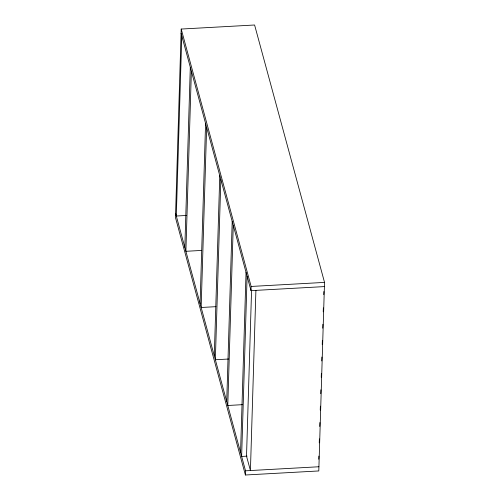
<?xml version="1.0" encoding="UTF-8"?>
<svg xmlns="http://www.w3.org/2000/svg" width="500" height="500" viewBox="0 0 500 500"><rect width="100%" height="100%" fill="white"/><g stroke="black" fill="none" stroke-linecap="round" stroke-linejoin="round"><path stroke-width="0.75" d="M181.206 29.05L175.469 217.6L245.406 475L318.794 470.95L324.531 282.4L254.594 25L181.206 29.05L251.137 286.45L251.012 290.644L324.4 286.594M181.788 35.856L176.306 216.025L186.412 215.463M184.831 247.381L190.306 67.213M191.375 71.131L185.894 251.3L201.488 250.438M200.094 303.562L205.575 123.4M206.637 127.319L201.156 307.488L215.969 306.669M214.294 355.831L219.775 175.662M220.837 179.581L215.356 359.75L228.612 359.019M226.719 401.562L232.2 221.394M233.263 225.312L227.781 405.481L242.594 404.663M240.562 452.519L246.044 272.35M247.106 276.269L241.631 456.438L247.087 456.138M245.406 475L245.531 470.812L175.6 213.406M251.575 290.038L246.519 456.169L250.425 470.538L255.906 290.375M318.756 459.212L318.85 456.094M319.256 442.831L319.375 438.931M319.75 426.456L319.869 422.556M320.25 410.075L320.369 406.175M320.75 393.7L320.869 389.8M321.25 377.319L321.369 373.419M321.744 360.938L321.863 357.038M322.244 344.562L322.362 340.662M322.744 328.181L322.863 324.281M323.237 311.8L323.356 307.9M323.762 294.644L323.856 291.525M251.137 286.45L324.531 282.4M245.531 470.812L318.919 466.756M181.081 33.244L251.012 290.644"/></g></svg>
